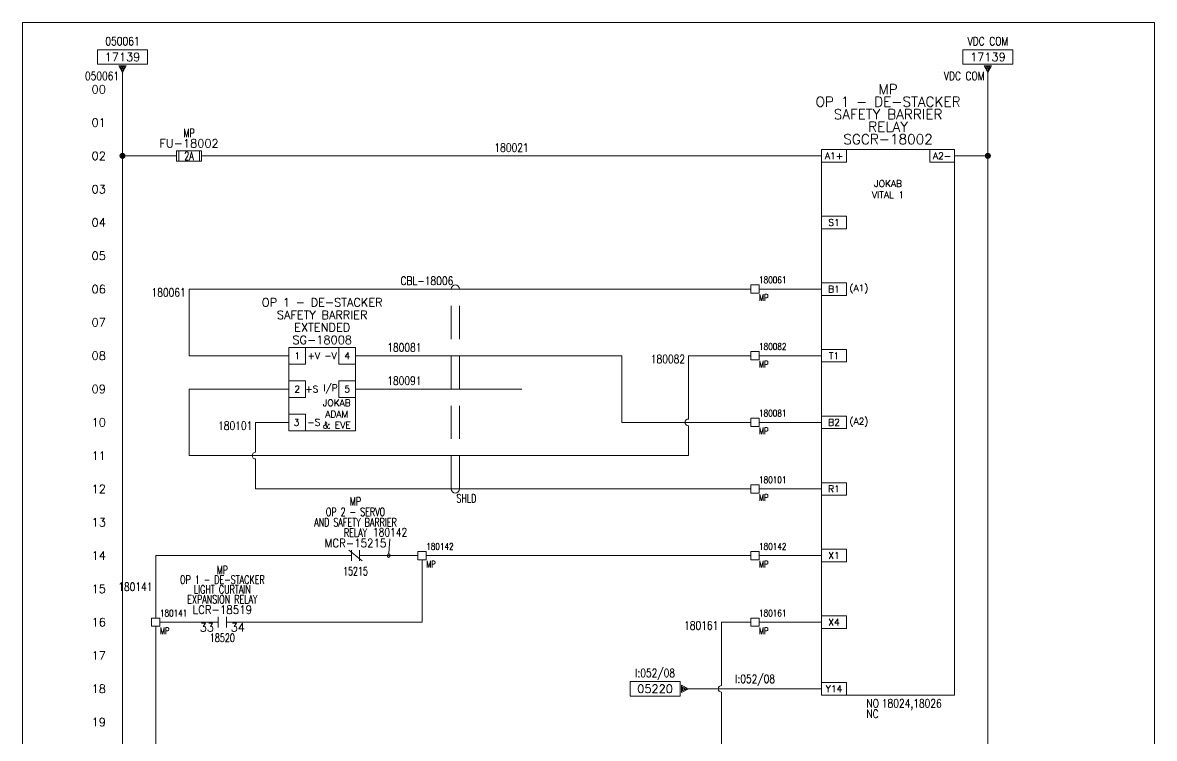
# Model space of a CAD drawing. Header units: inches. Extents: x 0 to 17, y 0 to 23.
# Drawn here: x 0 to 17, y 12.26 to 23 of the extents above; entities that cross this region are included whole.
import ezdxf
from ezdxf.enums import TextEntityAlignment as Align

# ---------------------------------------------------------------- set-up
doc = ezdxf.new("R2010")
doc.units = ezdxf.units.IN
doc.header["$MEASUREMENT"] = 0
doc.linetypes.add('DASHED', pattern=[0.75, 0.5, -0.25])
doc.layers.get('0').update_dxf_attribs({"lineweight": 5})
for name, color, linetype, lineweight in [('DESC', 1, 'Continuous', 5), ('DESCCHILD', 1, 'Continuous', 5), ('LINK', 7, 'DASHED', 5), ('LOC', 252, 'Continuous', 5), ('MISC', 2, 'Continuous', 5), ('SYMS', 7, 'Continuous', 5), ('TAGS', 2, 'Continuous', 5), ('TERMS', 2, 'Continuous', 5), ('Title_Block_Info', 2, 'Continuous', 5), ('WIRENO', 1, 'Continuous', 5), ('WIRES', 7, 'Continuous', 5), ('XREF', 1, 'Continuous', 5), ('XREFCHILD', 1, 'Continuous', 5)]:
    doc.layers.add(name, color=color, linetype=linetype, lineweight=lineweight)
doc.layers.add('WIRENO_DEST', color=1, linetype='Continuous')
doc.styles.get("Standard").update_dxf_attribs({"font": 'romans.shx'})
doc.styles.add('WD', font='romans.shx')

# ---------------------------------------------------------------- blocks, each defined once
blk = doc.blocks.new('WD_MLRH')
at = {"color": 2, "style": 'WD'}
blk.add_attdef('RUNGFIRST', text='', height=0.125, dxfattribs=at).set_placement((-0.25, 0), align=Align.MIDDLE_RIGHT)
at = {"style": 'WD', "flags": 1}
for tag, p in [('RUNGHORV', (-0.25, -0.127)), ('RUNGINC', (-0.25, -0.163)), ('WIRE-START', (-0.25, -0.356)), ('WIREMODE', (-0.25, -0.281)), ('RUNGDIST', (-0.25, -0.2)), ('RUNGCNT', (-0.25, -0.237)), ('WIREFMT', (-0.25, -0.321)), ('WIRE-GSUF', (-0.25, -0.396)), ('PH3SPACE', (-0.25, -0.437))]:
    blk.add_attdef(tag, text='', height=0.025, dxfattribs=at).set_placement(p, align=Align.RIGHT)
blk = doc.blocks.new('TB_P')
at = {"color": 5, "linetype": 'Continuous'}
blk.add_lwpolyline([(0, 0), (17, 0), (17, 23), (0, 23)], close=True, dxfattribs=at)
at = {"color": 2, "linetype": 'Continuous', "style": 'WD', "flags": 1}
for tag, p in [('REV1_NO', (1.734, 3.29)), ('REV1_BY', (7.303, 3.29)), ('REV1_DATE', (9.562, 3.29)), ('REV2_NO', (1.734, 3.04)), ('REV2_BY', (7.303, 3.04)), ('REV2_DATE', (9.562, 3.04)), ('REV3_NO', (1.734, 2.79)), ('REV3_BY', (7.303, 2.79)), ('REV3_DATE', (9.562, 2.79)), ('REV4_NO', (1.734, 2.54)), ('REV4_BY', (7.303, 2.54)), ('REV4_DATE', (9.562, 2.54)), ('REV5_NO', (1.734, 2.29)), ('REV5_BY', (7.303, 2.29)), ('REV5_DATE', (9.562, 2.29)), ('REV6_NO', (1.734, 2.04)), ('REV6_BY', (7.303, 2.04)), ('REV6_DATE', (9.562, 2.04)), ('REV7_NO', (1.734, 1.79)), ('REV7_BY', (7.303, 1.79)), ('REV7_DATE', (9.562, 1.79)), ('REV8_NO', (1.734, 1.54)), ('REV8_BY', (7.303, 1.54)), ('REV8_DATE', (9.562, 1.54)), ('REV9_NO', (1.734, 1.29)), ('REV9_BY', (7.303, 1.29)), ('REV9_DATE', (9.562, 1.29))]:
    blk.add_attdef(tag, text='', height=0.15, dxfattribs=at).set_placement(p, align=Align.MIDDLE_CENTER)
for tag, p in [('REV1_CHANGE', (2.292, 3.29)), ('REV2_CHANGE', (2.292, 3.04)), ('REV3_CHANGE', (2.292, 2.79)), ('REV4_CHANGE', (2.292, 2.54)), ('REV5_CHANGE', (2.292, 2.29)), ('REV6_CHANGE', (2.292, 2.04)), ('REV7_CHANGE', (2.292, 1.79)), ('REV8_CHANGE', (2.292, 1.54)), ('REV9_CHANGE', (2.292, 1.29))]:
    blk.add_attdef(tag, text='', height=0.15, dxfattribs=at).set_placement(p, align=Align.MIDDLE_LEFT)
at = {"layer": 'Title_Block_Info', "ltscale": 0.1}
for tag, p in [('CUSTOMER', (6.842, 0.833)), ('JOB DESCRIPTION LINE', (6.842, 0.5)), ('DRAWING DESCRIPTION', (6.842, 0.167))]:
    blk.add_attdef(tag, text='', height=0.15, dxfattribs=at).set_placement(p, align=Align.MIDDLE_LEFT)
at = {"layer": 'Title_Block_Info', "ltscale": 0.1, "style": 'WD'}
for tag, p in [('JOB #', (12.752, 0.833)), ('SEC. NO.', (14.75, 0.833)), ('SHT. NO.', (16.312, 0.833)), ('NAME', (12.795, 0.5)), ('REV', (16.194, 0.5))]:
    blk.add_attdef(tag, text='', height=0.125, dxfattribs=at).set_placement(p, align=Align.MIDDLE_CENTER)
blk.add_attdef('DATE', text='', height=0.125, dxfattribs=at).set_placement((15.188, 0.5), align=Align.MIDDLE_RIGHT)
blk.add_attdef('FILE NUMBER', text='', height=0.125, dxfattribs=at).set_placement((12.591, 0.167), align=Align.MIDDLE_LEFT)
blk = doc.blocks.new('HFU1')
for p, q in [((-0.188, -0.078), (-0.188, 0.078)), ((-0.188, 0.078), (0.188, 0.078)), ((-0.156, 0.078), (-0.156, -0.078)), ((0.156, 0.078), (0.156, -0.078)), ((0.188, 0.078), (0.188, -0.078)), ((0.188, -0.078), (-0.188, -0.078))]:
    blk.add_line(p, q)
at = {"style": 'WD', "width": 0.7}
for tag, p in [('INST', (0, 0.451)), ('LOC', (0, 0.281))]:
    blk.add_attdef(tag, text='', height=0.125, dxfattribs=at).set_placement(p, align=Align.CENTER)
at = {"style": 'WD'}
blk.add_attdef('TAG1', text='', height=0.125, dxfattribs=at).set_placement((0, 0.125), align=Align.CENTER)
at = {"linetype": 'Continuous', "style": 'WD', "flags": 9}
for tag, p in [('ASSYCODE', (0.157, 0.251)), ('MFG', (0.156, 0.083)), ('CAT', (0.156, 0.102))]:
    blk.add_attdef(tag, text='', height=0.01, dxfattribs=at).set_placement(p, align=Align.CENTER)
at = {"style": 'WD', "width": 0.7}
blk.add_attdef('RATING1', text='', height=0.125, dxfattribs=at).set_placement((0, 0), align=Align.MIDDLE_CENTER)
at = {"style": 'WD'}
for tag, p, flags in [('X4TERM01', (-0.188, 0), 1), ('FAMILY', (0.129, 0.108), 9), ('X1TERM02', (0.188, 0), 1)]:
    blk.add_attdef(tag, p, '', height=0.01, dxfattribs=dict(at, flags=flags))
for tag, p in [('X2LINK', (0, 0.109)), ('X8LINK', (0, -0.109))]:
    blk.add_attdef(tag, p, '', height=0.01, dxfattribs=at)
at = {"linetype": 'Continuous', "style": 'WD', "flags": 8}
blk.add_attdef('TERM01', text='', height=0.125, dxfattribs=at).set_placement((-0.25, -0.031), align=Align.TOP_RIGHT)
blk.add_attdef('TERM02', text='', height=0.125, dxfattribs=at).set_placement((0.25, -0.031), align=Align.TOP_LEFT)
blk = doc.blocks.new('WD_WNH')
at = {"linetype": 'Continuous', "style": 'WD', "width": 0.8}
blk.add_attdef('WIRENO', text='', height=0.125, dxfattribs=at).set_placement((0, 0.0625), align=Align.CENTER)
blk = doc.blocks.new('HCR1_JOKAB_VITAL 1')
for p, q in [((-1, 0.094), (-0.625, 0.094)), ((-1, -0.094), (-1, 0.094)), ((-0.625, 0.094), (-0.625, -0.094)), ((0.625, 0.094), (1, 0.094)), ((0.625, -0.094), (0.625, 0.094)), ((1, 0.094), (1, -0.094)), ((-0.625, -0.094), (-1, -0.094)), ((1, -0.094), (0.625, -0.094)), ((-1, -0.906), (-0.625, -0.906)), ((-1, -1.094), (-1, -0.906)), ((-0.625, -0.906), (-0.625, -1.094)), ((-0.625, -1.094), (-1, -1.094)), ((-1, -1.906), (-0.625, -1.906)), ((-1, -2.094), (-1, -1.906)), ((-0.625, -1.906), (-0.625, -2.094)), ((-0.625, -2.094), (-1, -2.094)), ((-1, -2.906), (-0.625, -2.906)), ((-1, -3.094), (-1, -2.906)), ((-0.625, -2.906), (-0.625, -3.094)), ((-0.625, -3.094), (-1, -3.094)), ((-1, -3.906), (-0.625, -3.906)), ((-1, -4.094), (-1, -3.906)), ((-0.625, -3.906), (-0.625, -4.094)), ((-0.625, -4.094), (-1, -4.094)), ((-1, -4.906), (-0.625, -4.906)), ((-1, -5.094), (-1, -4.906)), ((-0.625, -4.906), (-0.625, -5.094)), ((-0.625, -5.094), (-1, -5.094)), ((-1, -5.906), (-0.625, -5.906)), ((-1, -6.094), (-1, -5.906)), ((-0.625, -5.906), (-0.625, -6.094)), ((-0.625, -6.094), (-1, -6.094)), ((-1, -6.906), (-0.625, -6.906)), ((-1, -7.094), (-1, -6.906)), ((-0.625, -6.906), (-0.625, -7.094)), ((-0.625, -7.094), (-1, -7.094)), ((-1, -7.906), (-0.625, -7.906)), ((-1, -8.094), (-1, -7.906)), ((-0.625, -7.906), (-0.625, -8.094)), ((-0.625, -8.094), (-1, -8.094))]:
    blk.add_line(p, q)
at = {"linetype": 'Continuous'}
blk.add_lwpolyline([(-1, 0.094), (1, 0.094), (1, -8.094), (-1, -8.094)], close=True, dxfattribs=at)
at = {"linetype": 'Continuous', "char_height": 0.1, "attachment_point": 5}
for s, insert, width in [('A1+', (-0.812, 0), 0.328), ('A2-', (0.812, 0), 0.35925), ('JOKAB\\PVITAL 1', (0, -0.5), 0.53125), ('S1', (-0.812, -1), 0.2655), ('B1', (-0.812, -2), 0.32025), ('(A1)', (-0.438, -2), 0.32), ('T1', (-0.812, -3), 0.32), ('B2', (-0.812, -4), 0.32), ('(A2)', (-0.438, -4), 0.32), ('R1', (-0.812, -5), 0.32), ('X1', (-0.812, -6), 0.32), ('X4', (-0.812, -7), 0.32), ('Y14', (-0.812, -8), 0.32)]:
    blk.add_mtext(s, dxfattribs=dict(at, insert=insert, width=width))
at = {"style": 'WD'}
for tag, p in [('LOC', (0, 0.925)), ('DESC1', (0, 0.738)), ('DESC2', (0, 0.55)), ('DESC3', (0, 0.363)), ('TAG1', (0, 0.175))]:
    blk.add_attdef(tag, text='', height=0.15, dxfattribs=at).set_placement(p, align=Align.CENTER)
at = {"style": 'WD', "flags": 1}
for tag, p, height in [('X4TERM01', (-1, 0), 0.005), ('X1TERM02', (1, 0), 0.005), ('FAMILY', (0.6, -0.363), 0.0125), ('MFG', (0.6, -0.441), 0.0125), ('ASSYCODE', (0.6, -0.597), 0.0125), ('X4TERM03', (-1, -1), 0.005), ('X4TERM05', (-1, -2), 0.005), ('X4TERM06', (-1, -3), 0.005), ('X4TERM08', (-1, -4), 0.005), ('X4TERM10', (-1, -5), 0.005), ('X4TERM11', (-1, -6), 0.005), ('X4TERM12', (-1, -7), 0.005), ('MAXNO', (0.044, -7.865), 0.01), ('MAXNC', (0.044, -7.889), 0.01), ('X4TERM13', (-1, -8), 0.005), ('PINLIST', (0.044, -8.053), 0.01)]:
    blk.add_attdef(tag, p, '', height=height, dxfattribs=at)
blk.add_attdef('CAT', text='', height=0.156, dxfattribs=at).set_placement((0, -1.688), align=Align.CENTER)
at = {"style": 'WD', "width": 0.8, "flags": 8}
for tag, p in [('NO', (-0.327, -8.281)), ('NC', (-0.327, -8.438))]:
    blk.add_attdef(tag, p, '', height=0.125, dxfattribs=at)
at = {"style": 'WD', "width": 0.8}
for tag, p in [('XREFNO', (-0.094, -8.281)), ('XREFNC', (-0.094, -8.438))]:
    blk.add_attdef(tag, p, '', height=0.125, dxfattribs=at)
blk = doc.blocks.new('HT0W01')
for p, q in [((-0.062, 0.062), (0.062, 0.062)), ((-0.062, -0.062), (-0.062, 0.062)), ((0.062, 0.062), (0.062, -0.062)), ((0.062, -0.062), (-0.062, -0.062))]:
    blk.add_line(p, q)
at = {"linetype": 'Continuous', "style": 'WD'}
for tag, p, width, flags in [('WIRENO', (0.062, 0.087), 0.8, 8), ('TAGSTRIP', (0.05, -0.297), 0.9, 8), ('CAT', (0.213, -0.406), 0.8, 1)]:
    blk.add_attdef(tag, p, '', height=0.1, dxfattribs=dict(at, width=width, flags=flags))
at = {"style": 'WD', "width": 0.7}
for tag, p in [('INST', (0.062, 0.214)), ('LOC', (0.062, -0.178))]:
    blk.add_attdef(tag, p, '', height=0.1, dxfattribs=at)
at = {"style": 'WD', "flags": 1}
for tag, p, height in [('X4TERM01', (-0.062, 0), 0.01), ('X4TERMDESC01', (-0.055, -0.023), 0.025), ('X2TERMDESC01', (-0.006, 0.029), 0.025), ('X2TERM01', (0, 0.062), 0.01), ('X1TERMDESC01', (0.039, 0.007), 0.025), ('X1TERM01', (0.062, 0), 0.01), ('X8TERM01', (0, -0.062), 0.01), ('X8TERMDESC01', (0, -0.054), 0.025)]:
    blk.add_attdef(tag, p, '', height=height, dxfattribs=at)
at = {"linetype": 'Continuous', "style": 'WD', "width": 0.8, "flags": 1}
blk.add_attdef('MFG', text='', height=0.1, dxfattribs=at).set_placement((0.088, -0.406), align=Align.RIGHT)
at = {"style": 'WD', "width": 0.7, "flags": 1}
blk.add_attdef('ASSYCODE', (0.062, -0.281), '', height=0.01, dxfattribs=at)
blk = doc.blocks.new('WDDOT')
for radius in [0.0375, 0.0234, 0.0116]:
    blk.add_circle((0, 0), radius)
blk = doc.blocks.new('HMISC_CAT1_JOKAB_ADAM_EVE')
at = {"linetype": 'Continuous'}
for points in [[(-0.5, 0.125), (0.5, 0.125), (0.5, -1.125), (-0.5, -1.125)], [(-0.5, -0.125), (-0.25, -0.125), (-0.25, 0.125), (-0.5, 0.125)], [(0.25, -0.125), (0.5, -0.125), (0.5, 0.125), (0.25, 0.125)], [(-0.5, -0.625), (-0.25, -0.625), (-0.25, -0.375), (-0.5, -0.375)], [(0.25, -0.625), (0.5, -0.625), (0.5, -0.375), (0.25, -0.375)], [(-0.5, -1.125), (-0.25, -1.125), (-0.25, -0.875), (-0.5, -0.875)]]:
    blk.add_lwpolyline(points, close=True, dxfattribs=at)
at = {"linetype": 'Continuous', "char_height": 0.1, "attachment_point": 5}
for s, insert, width in [('1', (-0.375, 0), 0.259), ('+V', (-0.125, 0), 0.17175), ('-V', (0.125, 0), 0.172), ('4', (0.375, 0), 0.259), ('2', (-0.375, -0.5), 0.25), ('+S', (-0.156, -0.5), 0.172), ('I/P', (0.125, -0.5), 0.172), ('5', (0.375, -0.5), 0.25), ('JOKAB\\PADAM & EVE', (0.219, -0.875), 0.531), ('3', (-0.387, -1), 0.25), ('-S', (-0.125, -1), 0.172)]:
    blk.add_mtext(s, dxfattribs=dict(at, insert=insert, width=width))
at = {"style": 'WD'}
for tag, p in [('LOC', (0, 0.925)), ('DESC1', (0, 0.738)), ('DESC2', (0, 0.55)), ('DESC3', (0, 0.363)), ('TAG1', (0, 0.175))]:
    blk.add_attdef(tag, text='', height=0.125, dxfattribs=at).set_placement(p, align=Align.CENTER)
at = {"style": 'WD', "flags": 1}
for tag, p, height in [('X4TERM01', (-0.5, 0), 0.005), ('X1TERM25', (0.5, 0), 0.005), ('FAMILY', (0, -0.219), 0.01), ('MFG', (0, -0.219), 0.01), ('ASSYCODE', (0.031, -0.312), 0.01), ('X4TERM02', (-0.5, -0.5), 0.005), ('X1TERM26', (0.5, -0.5), 0.005), ('X4TERM03', (-0.5, -1), 0.005)]:
    blk.add_attdef(tag, p, '', height=height, dxfattribs=at)
blk.add_attdef('CAT', text='', height=0.01, dxfattribs=at).set_placement((0, -0.281), align=Align.CENTER)
blk = doc.blocks.new('WD_WNV')
at = {"linetype": 'Continuous', "style": 'WD', "width": 0.8}
blk.add_attdef('WIRENO', text='', height=0.125, dxfattribs=at).set_placement((-0.05, 0), align=Align.MIDDLE_RIGHT)
blk = doc.blocks.new('HW01_1')
blk.add_line((0.031, 0), (-0.031, 0))
blk.add_arc((0, 0), 0.0625, 360, 180)
at = {"style": 'WD', "width": 0.7, "flags": 1}
for tag, p in [('INST', (0, 0.396)), ('LOC', (0, 0.227))]:
    blk.add_attdef(tag, text='', height=0.125, dxfattribs=at).set_placement(p, align=Align.CENTER)
at = {"style": 'WD', "width": 0.8}
blk.add_attdef('TAG1', text='', height=0.125, dxfattribs=at).set_placement((-0.031, 0.062), align=Align.RIGHT)
at = {"style": 'WD', "width": 0.7, "flags": 1}
for tag, p in [('X2TERMDESC02', (0.016, 0.109)), ('XREF', (0.078, -0.3)), ('DESC1', (0.078, -0.459)), ('DESC2', (0.078, -0.621))]:
    blk.add_attdef(tag, p, '', height=0.125, dxfattribs=at)
at = {"style": 'WD', "width": 0.8}
blk.add_attdef('RATING1', (0.094, 0.062), '', height=0.125, dxfattribs=at)
at = {"style": 'WD'}
for tag, p in [('X8LINKL', (-0.062, 0)), ('X8LINKR', (0.062, 0))]:
    blk.add_attdef(tag, p, '', height=0.01, dxfattribs=at)
at = {"style": 'WD', "flags": 1}
for tag, p in [('X4TERM01', (-0.031, 0)), ('X2TERM02', (0, 0.062)), ('X1TERM01', (0.031, 0)), ('WD_NOTJUMPERED', (0.097, 0.062))]:
    blk.add_attdef(tag, p, '', height=0.01, dxfattribs=at)
at = {"linetype": 'Continuous', "style": 'WD', "flags": 9}
blk.add_attdef('ASSYCODE', text='', height=0.01, dxfattribs=at).set_placement((0.029, 0.042), align=Align.CENTER)
at = {"style": 'WD', "flags": 9}
blk.add_attdef('FAMILY', text='', height=0.01, dxfattribs=at).set_placement((0.023, 0.118), align=Align.CENTER)
at = {"style": 'WD', "width": 0.8, "flags": 1}
blk.add_attdef('MFG', text='', height=0.0938, dxfattribs=at).set_placement((-0.125, -0.031), align=Align.TOP_RIGHT)
blk.add_attdef('CAT', text='', height=0.0938, dxfattribs=at).set_placement((0.031, -0.031), align=Align.TOP_LEFT)
blk = doc.blocks.new('HW02_B')
blk.add_line((0.031, 0), (-0.031, 0))
at = {"style": 'WD', "width": 0.7, "flags": 1}
for tag, p in [('INST', (0, 0.349)), ('LOC', (0, 0.18))]:
    blk.add_attdef(tag, text='', height=0.125, dxfattribs=at).set_placement(p, align=Align.CENTER)
at = {"style": 'WD', "width": 0.8}
blk.add_attdef('TAG2', text='', height=0.125, dxfattribs=at).set_placement((-0.031, 0.031), align=Align.RIGHT)
at = {"style": 'WD', "flags": 1}
for tag, p in [('X4TERM01', (-0.031, 0)), ('X1TERM01', (0.031, 0))]:
    blk.add_attdef(tag, p, '', height=0.01, dxfattribs=at)
at = {"style": 'WD'}
for tag, p in [('X2LINK', (0, 0.125)), ('X8LINK', (0, -0.125))]:
    blk.add_attdef(tag, p, '', height=0.01, dxfattribs=at)
at = {"style": 'WD', "flags": 9}
blk.add_attdef('FAMILY', text='', height=0.01, dxfattribs=at).set_placement((0.023, 0.118), align=Align.CENTER)
at = {"style": 'WD', "width": 0.8}
blk.add_attdef('RATING1', (0.094, 0.031), '', height=0.125, dxfattribs=at)
at = {"style": 'WD', "width": 0.7, "flags": 1}
for tag, p in [('XREF', (0.109, -0.175)), ('DESC1', (0.109, -0.334)), ('DESC2', (0.109, -0.496))]:
    blk.add_attdef(tag, p, '', height=0.125, dxfattribs=at)
blk = doc.blocks.new('HW02_1')
blk.add_line((0.031, 0), (-0.031, 0))
blk.add_arc((0, 0), 0.0625, 180, 0)
at = {"style": 'WD', "width": 0.7, "flags": 1}
for tag, p in [('INST', (0, 0.349)), ('LOC', (0, 0.18))]:
    blk.add_attdef(tag, text='', height=0.125, dxfattribs=at).set_placement(p, align=Align.CENTER)
at = {"style": 'WD', "width": 0.8}
blk.add_attdef('TAG2', text='', height=0.125, dxfattribs=at).set_placement((-0.031, 0.031), align=Align.RIGHT)
at = {"style": 'WD'}
for tag, p in [('X2LINKL', (-0.063, 0)), ('X2LINKR', (0.062, 0))]:
    blk.add_attdef(tag, p, '', height=0.01, dxfattribs=at)
at = {"style": 'WD', "flags": 1}
for tag, p in [('X4TERM01', (-0.031, 0)), ('X1TERM01', (0.031, 0)), ('X8TERM02', (0, -0.063)), ('WD_NOTJUMPERED', (0.097, -0.063))]:
    blk.add_attdef(tag, p, '', height=0.01, dxfattribs=at)
at = {"style": 'WD', "flags": 9}
blk.add_attdef('FAMILY', text='', height=0.01, dxfattribs=at).set_placement((0.023, 0.118), align=Align.CENTER)
at = {"style": 'WD'}
for tag, p, width in [('RATING1', (0.094, 0.031), 0.8), ('X8TERMDESC02', (0.016, -0.204), 0.7)]:
    blk.add_attdef(tag, p, '', height=0.125, dxfattribs=dict(at, width=width))
at = {"style": 'WD', "width": 0.7, "flags": 1}
for tag, p in [('XREF', (0.016, -0.363)), ('DESC1', (0.016, -0.521)), ('DESC2', (0.016, -0.684))]:
    blk.add_attdef(tag, p, '', height=0.125, dxfattribs=at)
blk = doc.blocks.new('HMS22')
at = {"linetype": 'Continuous'}
for p, q in [((-0.1, 0.08), (0.1, -0.08)), ((-0.062, 0.08), (-0.062, -0.08)), ((0.062, 0.08), (0.062, -0.08))]:
    blk.add_line(p, q, dxfattribs=at)
at = {"style": 'WD'}
for tag, width, p in [('LOC', 0.7, (0, 0.75)), ('DESC1', 0.7, (0, 0.594)), ('DESC2', 0.7, (0, 0.437)), ('DESC3', 0.7, (0, 0.281)), ('TAG2', 0.9, (0, 0.125)), ('XREF', 0.7, (0, -0.297)), ('INST', 0.7, (0, -0.438))]:
    blk.add_attdef(tag, text='', height=0.125, dxfattribs=dict(at, width=width)).set_placement(p, align=Align.CENTER)
for tag, p, flags in [('X4TERM01', (-0.062, 0), 1), ('X1TERM02', (0.062, 0), 1), ('FAMILY', (0.097, 0.036), 9), ('CONTACT', (0.097, 0.02), 1)]:
    blk.add_attdef(tag, p, '', height=0.01, dxfattribs=dict(at, flags=flags))
for tag, p in [('X2LINK', (0, 0.125)), ('X8LINK', (0, -0.125))]:
    blk.add_attdef(tag, p, '', height=0.01, dxfattribs=at)
at = {"linetype": 'Continuous', "style": 'WD', "flags": 8}
blk.add_attdef('TERM01', text='', height=0.125, dxfattribs=at).set_placement((-0.125, -0.031), align=Align.TOP_RIGHT)
blk.add_attdef('TERM02', text='', height=0.125, dxfattribs=at).set_placement((0.125, -0.031), align=Align.TOP_LEFT)
blk = doc.blocks.new('HCR21')
at = {"linetype": 'Continuous'}
for p, q in [((-0.062, 0.08), (-0.062, -0.08)), ((0.062, 0.08), (0.062, -0.08))]:
    blk.add_line(p, q, dxfattribs=at)
at = {"style": 'WD'}
for tag, width, p in [('DESC1', 0.7, (0, 0.576)), ('LOC', 0.7, (0, 0.719)), ('DESC2', 0.7, (0, 0.429)), ('DESC3', 0.7, (0, 0.281)), ('TAG2', 0.9, (0, 0.125)), ('XREF', 0.7, (0, -0.297)), ('INST', 0.7, (0, -0.438))]:
    blk.add_attdef(tag, text='', height=0.125, dxfattribs=dict(at, width=width)).set_placement(p, align=Align.CENTER)
for tag, p, flags in [('X4TERM01', (-0.062, 0), 1), ('X1TERM02', (0.062, 0), 1), ('FAMILY', (0.097, 0.053), 9), ('CONTACT', (0.097, 0.036), 1)]:
    blk.add_attdef(tag, p, '', height=0.01, dxfattribs=dict(at, flags=flags))
for tag, p in [('X2LINK', (0, 0.125)), ('X8LINK', (0, -0.125))]:
    blk.add_attdef(tag, p, '', height=0.01, dxfattribs=at)
at = {"linetype": 'Continuous', "style": 'WD', "flags": 8}
blk.add_attdef('TERM01', text='', height=0.125, dxfattribs=at).set_placement((-0.125, -0.016), align=Align.TOP_RIGHT)
blk.add_attdef('TERM02', text='', height=0.125, dxfattribs=at).set_placement((0.125, -0.016), align=Align.TOP_LEFT)
blk = doc.blocks.new('HA2D3')
for p, q in [((-0.125, 0.109), (-0.875, 0.109)), ((-0.875, 0.109), (-0.875, -0.109)), ((-0.125, 0.109), (-0.125, -0.109)), ((-0.102, 0.055), (-0.102, -0.055)), ((0, 0), (-0.102, 0.055)), ((-0.102, -0.055), (0, 0)), ((-0.086, 0.031), (-0.023, 0)), ((-0.086, -0.031), (-0.086, 0.031)), ((-0.023, 0), (-0.086, -0.031)), ((-0.07, 0.008), (-0.055, 0)), ((-0.07, -0.008), (-0.07, 0.008)), ((-0.055, 0), (-0.07, -0.008)), ((-0.875, -0.109), (-0.125, -0.109))]:
    blk.add_line(p, q)
at = {"style": 'WD', "width": 0.8, "flags": 8}
for tag, p in [('DESC1', (-0.5, 0.487)), ('WIRENO', (-0.5, 0.3))]:
    blk.add_attdef(tag, text='', height=0.125, dxfattribs=at).set_placement(p, align=Align.TOP_CENTER)
at = {"style": 'WD'}
blk.add_attdef('XREF', text='', height=0.125, dxfattribs=at).set_placement((-0.5, -0.062), align=Align.CENTER)
at = {"style": 'WD', "flags": 1}
for tag, p in [('SIGCODE', (-0.099, 0.066)), ('X1TERM01', (0, 0))]:
    blk.add_attdef(tag, p, '', height=0.01, dxfattribs=at)
blk = doc.blocks.new('HA2D2')
for p, q in [((0.375, 0.344), (-0.375, 0.344)), ((-0.375, 0.344), (-0.375, 0.125)), ((0.375, 0.125), (0.375, 0.344)), ((-0.375, 0.125), (0.375, 0.125)), ((0.055, 0.102), (-0.055, 0.102)), ((-0.055, 0.102), (0, 0)), ((0, 0.023), (-0.031, 0.086)), ((-0.031, 0.086), (0.031, 0.086)), ((0, 0.055), (-0.008, 0.07)), ((-0.008, 0.07), (0.008, 0.07)), ((0, 0), (0.055, 0.102)), ((0.031, 0.086), (0, 0.023)), ((0.008, 0.07), (0, 0.055))]:
    blk.add_line(p, q)
at = {"style": 'WD', "width": 0.8, "flags": 8}
for tag, p in [('DESC1', (0, 0.722)), ('WIRENO', (0, 0.534))]:
    blk.add_attdef(tag, text='', height=0.125, dxfattribs=at).set_placement(p, align=Align.TOP_CENTER)
at = {"style": 'WD'}
blk.add_attdef('XREF', text='', height=0.125, dxfattribs=at).set_placement((0, 0.172), align=Align.CENTER)
at = {"style": 'WD', "flags": 1}
for tag, p in [('X8TERM01', (0, 0)), ('SIGCODE', (0.088, 0.066))]:
    blk.add_attdef(tag, p, '', height=0.01, dxfattribs=at)

msp = doc.modelspace()

# ---------------------------------------------------------------- linework, layer by layer
at = {"layer": 'LINK'}
for points in [[(6.438, 16), (6.438, 19)], [(6.562, 16), (6.562, 19)]]:
    msp.add_lwpolyline(points, dxfattribs=at)
at = {"layer": 'WIRENO'}
msp.add_lwpolyline([(5.517, 15.249), (5.502, 15.031), (5.486, 15.017), (5.483, 14.986), (5.498, 14.969), (5.514, 14.984), (5.517, 15.015), (5.509, 15.023)], dxfattribs=at)
at = {"layer": 'WIRES'}
for p, q in [((1.5, 22.25), (1.5, 2.25)), ((14.5, 22.25), (14.5, 2.25)), ((1.5, 21), (2.312, 21)), ((2.688, 21), (12, 21)), ((14, 21), (14.5, 21)), ((2.5, 19), (2.5, 18)), ((6.469, 19), (2.5, 19)), ((10.938, 19), (6.531, 19)), ((12, 19), (11.062, 19)), ((2.5, 18), (4, 18)), ((5, 18), (6.469, 18)), ((6.531, 18), (9, 18)), ((9, 18), (9, 17)), ((10, 18), (10, 17.05)), ((10.938, 18), (10, 18)), ((12, 18), (11.062, 18)), ((2.5, 17.5), (4, 17.5)), ((2.5, 16.5), (2.5, 17.5)), ((5, 17.5), (6.469, 17.5)), ((6.531, 17.5), (7.5, 17.5)), ((3.5, 17), (3.5, 16.55)), ((4, 17), (3.5, 17)), ((12, 17), (11.062, 17)), ((9, 17), (10.938, 17)), ((10, 16.95), (10, 16.5)), ((6.469, 16.5), (2.5, 16.5)), ((10, 16.5), (6.531, 16.5)), ((3.5, 16.45), (3.5, 16)), ((3.5, 16), (6.469, 16)), ((6.531, 16), (10.938, 16)), ((12, 16), (11.062, 16)), ((4.938, 15), (2, 15)), ((2, 15), (2, 14.062)), ((5.938, 15), (5.062, 15)), ((10.938, 15), (6.062, 15)), ((12, 15), (11.062, 15)), ((6, 14), (6, 14.937)), ((2.062, 14), (2.938, 14)), ((3.062, 14), (6, 14)), ((10.5, 14), (10.5, 13.05)), ((10.938, 14), (10.5, 14)), ((11.062, 14), (12, 14)), ((2, 11.05), (2, 13.938)), ((12, 13), (10, 13)), ((10.5, 12.95), (10.5, 11.05))]:
    msp.add_line(p, q, dxfattribs=at)
for centre in [(10, 17), (3.5, 16.5), (10.5, 13)]:
    msp.add_arc(centre, 0.05, 90, 270, dxfattribs=at)

# ---------------------------------------------------------------- block references
msp.add_blockref('TB_P', (0, 0))
at = {"layer": 'SYMS'}
ref = msp.add_blockref('HA2D2', (1.5, 22.25), dxfattribs=at)
ref.add_attrib('XREF', '17139', dxfattribs={"layer": 'XREF', "height": 0.125, "style": 'WD'}).set_placement((1.5, 22.422), align=Align.CENTER)
ref.add_attrib('WIRENO', '050061', dxfattribs={"layer": 'WIRENO_DEST', "height": 0.125, "style": 'WD', "width": 0.8, "flags": 8}).set_placement((1.5, 22.784), align=Align.TOP_CENTER)
ref = msp.add_blockref('HA2D2', (14.5, 22.25), dxfattribs=at)
ref.add_attrib('XREF', '17139', dxfattribs={"layer": 'XREF', "height": 0.125, "style": 'WD'}).set_placement((14.5, 22.422), align=Align.CENTER)
ref.add_attrib('WIRENO', 'VDC COM', dxfattribs={"layer": 'WIRENO_DEST', "height": 0.125, "style": 'WD', "width": 0.8, "flags": 8}).set_placement((14.5, 22.784), align=Align.TOP_CENTER)
msp.add_blockref('WD_MLRH', (1.5, 22), dxfattribs=at).add_auto_attribs({'RUNGFIRST': '00'})
ref = msp.add_blockref('HCR1_JOKAB_VITAL 1', (13, 21), dxfattribs=at)
ref.add_attrib('XREFNO', '18024,18026', (12.906, 12.719), dxfattribs={"layer": 'XREF', "height": 0.125, "style": 'WD', "width": 0.8})
ref.add_attrib('NO', 'NO', (12.673, 12.719), dxfattribs={"layer": 'MISC', "height": 0.125, "style": 'WD', "width": 0.8, "flags": 8})
ref.add_attrib('NC', 'NC', (12.673, 12.562), dxfattribs={"layer": 'MISC', "height": 0.125, "style": 'WD', "width": 0.8, "flags": 8})
ref.add_attrib('DESC2', 'SAFETY BARRIER', dxfattribs={"layer": 'DESC', "height": 0.15, "style": 'WD'}).set_placement((13, 21.55), align=Align.CENTER)
ref.add_attrib('TAG1', 'SGCR-18002', dxfattribs={"layer": 'TAGS', "height": 0.15, "style": 'WD'}).set_placement((13, 21.175), align=Align.CENTER)
ref.add_attrib('DESC3', 'RELAY', dxfattribs={"layer": 'DESC', "height": 0.15, "style": 'WD'}).set_placement((13, 21.363), align=Align.CENTER)
ref.add_attrib('DESC1', 'OP 1 - DE-STACKER', dxfattribs={"layer": 'DESC', "height": 0.15, "style": 'WD'}).set_placement((13, 21.738), align=Align.CENTER)
ref.add_attrib('LOC', 'MP', dxfattribs={"layer": 'LOC', "height": 0.15, "style": 'WD'}).set_placement((13, 21.925), align=Align.CENTER)
ref = msp.add_blockref('HFU1', (2.5, 21), dxfattribs=at)
ref.add_attrib('TAG1', 'FU-18002', dxfattribs={"layer": 'TAGS', "height": 0.125, "style": 'WD'}).set_placement((2.5, 21.125), align=Align.CENTER)
ref.add_attrib('LOC', 'MP', dxfattribs={"layer": 'LOC', "height": 0.125, "style": 'WD', "width": 0.7}).set_placement((2.5, 21.281), align=Align.CENTER)
ref.add_attrib('RATING1', '2A', dxfattribs={"layer": 'MISC', "height": 0.125, "style": 'WD', "width": 0.7}).set_placement((2.5, 21), align=Align.MIDDLE_CENTER)
for name, p in [('WDDOT', (1.5, 21)), ('WDDOT', (14.5, 21)), ('HW02_B', (6.5, 18)), ('HW02_B', (6.5, 17.5)), ('HW02_B', (6.5, 16.5))]:
    msp.add_blockref(name, p, dxfattribs=at)
ref = msp.add_blockref('HW01_1', (6.5, 19), dxfattribs=at)
ref.add_attrib('TAG1', 'CBL-18006', dxfattribs={"layer": 'TAGS', "height": 0.125, "style": 'WD', "width": 0.8}).set_placement((6.469, 19.062), align=Align.RIGHT)
ref = msp.add_blockref('HT0W01', (11, 19), dxfattribs=at)
ref.add_attrib('WIRENO', '180061', (11.062, 19.087), dxfattribs={"layer": 'WIRENO', "linetype": 'Continuous', "height": 0.1, "style": 'WD', "width": 0.8, "flags": 8})
ref.add_attrib('LOC', 'MP', (11.062, 18.822), dxfattribs={"layer": 'LOC', "height": 0.1, "style": 'WD', "width": 0.7})
ref = msp.add_blockref('HMISC_CAT1_JOKAB_ADAM_EVE', (4.5, 18), dxfattribs=at)
ref.add_attrib('DESC2', 'SAFETY BARRIER', dxfattribs={"layer": 'DESC', "height": 0.125, "style": 'WD'}).set_placement((4.5, 18.55), align=Align.CENTER)
ref.add_attrib('TAG1', 'SG-18008', dxfattribs={"layer": 'TAGS', "height": 0.125, "style": 'WD'}).set_placement((4.5, 18.175), align=Align.CENTER)
ref.add_attrib('DESC3', 'EXTENDED', dxfattribs={"layer": 'DESC', "height": 0.125, "style": 'WD'}).set_placement((4.5, 18.363), align=Align.CENTER)
ref.add_attrib('DESC1', 'OP 1 - DE-STACKER', dxfattribs={"layer": 'DESC', "height": 0.125, "style": 'WD'}).set_placement((4.5, 18.738), align=Align.CENTER)
ref = msp.add_blockref('HT0W01', (11, 18), dxfattribs=at)
ref.add_attrib('WIRENO', '180082', (11.062, 18.087), dxfattribs={"layer": 'WIRENO', "linetype": 'Continuous', "height": 0.1, "style": 'WD', "width": 0.8, "flags": 8})
ref.add_attrib('LOC', 'MP', (11.062, 17.822), dxfattribs={"layer": 'LOC', "height": 0.1, "style": 'WD', "width": 0.7})
ref = msp.add_blockref('HT0W01', (11, 17), dxfattribs=at)
ref.add_attrib('WIRENO', '180081', (11.062, 17.087), dxfattribs={"layer": 'WIRENO', "linetype": 'Continuous', "height": 0.1, "style": 'WD', "width": 0.8, "flags": 8})
ref.add_attrib('LOC', 'MP', (11.062, 16.822), dxfattribs={"layer": 'LOC', "height": 0.1, "style": 'WD', "width": 0.7})
ref = msp.add_blockref('HT0W01', (11, 16), dxfattribs=at)
ref.add_attrib('WIRENO', '180101', (11.062, 16.087), dxfattribs={"layer": 'WIRENO', "linetype": 'Continuous', "height": 0.1, "style": 'WD', "width": 0.8, "flags": 8})
ref.add_attrib('LOC', 'MP', (11.062, 15.822), dxfattribs={"layer": 'LOC', "height": 0.1, "style": 'WD', "width": 0.7})
ref = msp.add_blockref('HW02_1', (6.5, 16), dxfattribs=at)
ref.add_attrib('X8TERMDESC02', 'SHLD', (6.516, 15.796), dxfattribs={"layer": 'MISC', "height": 0.125, "style": 'WD', "width": 0.7})
ref = msp.add_blockref('HMS22', (5, 15), dxfattribs=at)
ref.add_attrib('TAG2', 'MCR-15215', dxfattribs={"layer": 'TAGS', "height": 0.125, "style": 'WD', "width": 0.9}).set_placement((5, 15.125), align=Align.CENTER)
ref.add_attrib('XREF', '15215', dxfattribs={"layer": 'XREFCHILD', "height": 0.125, "style": 'WD', "width": 0.7}).set_placement((5, 14.703), align=Align.CENTER)
ref.add_attrib('DESC1', 'OP 2 - SERVO', dxfattribs={"layer": 'DESCCHILD', "height": 0.125, "style": 'WD', "width": 0.7}).set_placement((5, 15.594), align=Align.CENTER)
ref.add_attrib('DESC2', 'AND SAFETY BARRIER', dxfattribs={"layer": 'DESCCHILD', "height": 0.125, "style": 'WD', "width": 0.7}).set_placement((5, 15.437), align=Align.CENTER)
ref.add_attrib('LOC', 'MP', dxfattribs={"layer": 'LOC', "height": 0.125, "style": 'WD', "width": 0.7}).set_placement((5, 15.75), align=Align.CENTER)
ref.add_attrib('DESC3', 'RELAY', dxfattribs={"layer": 'DESCCHILD', "height": 0.125, "style": 'WD', "width": 0.7}).set_placement((5, 15.281), align=Align.CENTER)
ref = msp.add_blockref('HT0W01', (6, 15), dxfattribs=at)
ref.add_attrib('WIRENO', '180142', (6.062, 15.087), dxfattribs={"layer": 'WIRENO', "linetype": 'Continuous', "height": 0.1, "style": 'WD', "width": 0.8, "flags": 8})
ref.add_attrib('LOC', 'MP', (6.062, 14.822), dxfattribs={"layer": 'LOC', "height": 0.1, "style": 'WD', "width": 0.7})
ref = msp.add_blockref('HT0W01', (11, 15), dxfattribs=at)
ref.add_attrib('WIRENO', '180142', (11.062, 15.087), dxfattribs={"layer": 'WIRENO', "linetype": 'Continuous', "height": 0.1, "style": 'WD', "width": 0.8, "flags": 8})
ref.add_attrib('LOC', 'MP', (11.062, 14.822), dxfattribs={"layer": 'LOC', "height": 0.1, "style": 'WD', "width": 0.7})
ref = msp.add_blockref('HCR21', (3, 14), dxfattribs=at)
ref.add_attrib('TAG2', 'LCR-18519', dxfattribs={"layer": 'TAGS', "height": 0.125, "style": 'WD', "width": 0.9}).set_placement((3, 14.125), align=Align.CENTER)
ref.add_attrib('DESC1', 'OP 1 - DE-STACKER', dxfattribs={"layer": 'DESCCHILD', "height": 0.125, "style": 'WD', "width": 0.7}).set_placement((3, 14.576), align=Align.CENTER)
ref.add_attrib('DESC2', 'LIGHT CURTAIN', dxfattribs={"layer": 'DESCCHILD', "height": 0.125, "style": 'WD', "width": 0.7}).set_placement((3, 14.429), align=Align.CENTER)
ref.add_attrib('XREF', '18520', dxfattribs={"layer": 'XREFCHILD', "height": 0.125, "style": 'WD', "width": 0.7}).set_placement((3, 13.703), align=Align.CENTER)
ref.add_attrib('TERM01', '33', dxfattribs={"layer": 'TERMS', "linetype": 'Continuous', "height": 0.125, "style": 'WD', "flags": 8}).set_placement((2.875, 13.984), align=Align.TOP_RIGHT)
ref.add_attrib('TERM02', '34', dxfattribs={"layer": 'TERMS', "linetype": 'Continuous', "height": 0.125, "style": 'WD', "flags": 8}).set_placement((3.125, 13.984), align=Align.TOP_LEFT)
ref.add_attrib('LOC', 'MP', dxfattribs={"layer": 'LOC', "height": 0.125, "style": 'WD', "width": 0.7}).set_placement((3, 14.719), align=Align.CENTER)
ref.add_attrib('DESC3', 'EXPANSION RELAY', dxfattribs={"layer": 'DESCCHILD', "height": 0.125, "style": 'WD', "width": 0.7}).set_placement((3, 14.281), align=Align.CENTER)
ref = msp.add_blockref('HT0W01', (2, 14), dxfattribs=at)
ref.add_attrib('WIRENO', '180141', (2.062, 14.087), dxfattribs={"layer": 'WIRENO', "linetype": 'Continuous', "height": 0.1, "style": 'WD', "width": 0.8, "flags": 8})
ref.add_attrib('LOC', 'MP', (2.062, 13.822), dxfattribs={"layer": 'LOC', "height": 0.1, "style": 'WD', "width": 0.7})
ref = msp.add_blockref('HT0W01', (11, 14), dxfattribs=at)
ref.add_attrib('WIRENO', '180161', (11.062, 14.087), dxfattribs={"layer": 'WIRENO', "linetype": 'Continuous', "height": 0.1, "style": 'WD', "width": 0.8, "flags": 8})
ref.add_attrib('LOC', 'MP', (11.062, 13.822), dxfattribs={"layer": 'LOC', "height": 0.1, "style": 'WD', "width": 0.7})
ref = msp.add_blockref('HA2D3', (10, 13), dxfattribs=at)
ref.add_attrib('XREF', '05220', dxfattribs={"layer": 'XREF', "height": 0.125, "style": 'WD'}).set_placement((9.5, 12.938), align=Align.CENTER)
ref.add_attrib('WIRENO', 'I:052/08', dxfattribs={"layer": 'WIRENO_DEST', "height": 0.125, "style": 'WD', "width": 0.8, "flags": 8}).set_placement((9.5, 13.3), align=Align.TOP_CENTER)
at = {"layer": 'WIRENO'}
ref = msp.add_blockref('WD_WNV', (1.5, 22.2), dxfattribs=at)
ref.add_attrib('WIRENO', '050061', dxfattribs={"linetype": 'Continuous', "height": 0.125, "style": 'WD', "width": 0.8}).set_placement((1.45, 22.2), align=Align.MIDDLE_RIGHT)
ref = msp.add_blockref('WD_WNV', (14.5, 22.2), dxfattribs=at)
ref.add_attrib('WIRENO', 'VDC COM', dxfattribs={"linetype": 'Continuous', "height": 0.125, "style": 'WD', "width": 0.8}).set_placement((14.45, 22.2), align=Align.MIDDLE_RIGHT)
ref = msp.add_blockref('WD_WNH', (7.344, 21), dxfattribs=at)
ref.add_attrib('WIRENO', '180021', dxfattribs={"linetype": 'Continuous', "height": 0.125, "style": 'WD', "width": 0.8}).set_placement((7.344, 21.062), align=Align.CENTER)
ref = msp.add_blockref('WD_WNV', (2.5, 18.95), dxfattribs=at)
ref.add_attrib('WIRENO', '180061', dxfattribs={"linetype": 'Continuous', "height": 0.125, "style": 'WD', "width": 0.8}).set_placement((2.45, 18.95), align=Align.MIDDLE_RIGHT)
ref = msp.add_blockref('WD_WNH', (5.734, 18), dxfattribs=at)
ref.add_attrib('WIRENO', '180081', dxfattribs={"linetype": 'Continuous', "height": 0.125, "style": 'WD', "width": 0.8}).set_placement((5.734, 18.062), align=Align.CENTER)
ref = msp.add_blockref('WD_WNV', (10, 17.95), dxfattribs=at)
ref.add_attrib('WIRENO', '180082', dxfattribs={"linetype": 'Continuous', "height": 0.125, "style": 'WD', "width": 0.8}).set_placement((9.95, 17.95), align=Align.MIDDLE_RIGHT)
ref = msp.add_blockref('WD_WNH', (5.734, 17.5), dxfattribs=at)
ref.add_attrib('WIRENO', '180091', dxfattribs={"linetype": 'Continuous', "height": 0.125, "style": 'WD', "width": 0.8}).set_placement((5.734, 17.562), align=Align.CENTER)
ref = msp.add_blockref('WD_WNV', (3.5, 16.95), dxfattribs=at)
ref.add_attrib('WIRENO', '180101', dxfattribs={"linetype": 'Continuous', "height": 0.125, "style": 'WD', "width": 0.8}).set_placement((3.45, 16.95), align=Align.MIDDLE_RIGHT)
ref = msp.add_blockref('WD_WNH', (5.5, 15), dxfattribs=at)
ref.add_attrib('WIRENO', '180142', dxfattribs={"linetype": 'Continuous', "height": 0.125, "style": 'WD', "width": 0.8}).set_placement((5.52, 15.287), align=Align.CENTER)
ref = msp.add_blockref('WD_WNV', (2, 14.531), dxfattribs=at)
ref.add_attrib('WIRENO', '180141', dxfattribs={"linetype": 'Continuous', "height": 0.125, "style": 'WD', "width": 0.8}).set_placement((1.95, 14.531), align=Align.MIDDLE_RIGHT)
ref = msp.add_blockref('WD_WNV', (10.5, 13.95), dxfattribs=at)
ref.add_attrib('WIRENO', '180161', dxfattribs={"linetype": 'Continuous', "height": 0.125, "style": 'WD', "width": 0.8}).set_placement((10.45, 13.95), align=Align.MIDDLE_RIGHT)
ref = msp.add_blockref('WD_WNH', (11, 13), dxfattribs=at)
ref.add_attrib('WIRENO', 'I:052/08', dxfattribs={"linetype": 'Continuous', "height": 0.125, "style": 'WD', "width": 0.8}).set_placement((11.002, 13.087), align=Align.CENTER)

# ---------------------------------------------------------------- texts
at = {"layer": 'SYMS', "color": 2, "style": 'WD'}
for s, p in [('01', (1.25, 21.5)), ('02', (1.25, 21)), ('03', (1.25, 20.5)), ('04', (1.25, 20)), ('05', (1.25, 19.5)), ('06', (1.25, 19)), ('07', (1.25, 18.5)), ('08', (1.25, 18)), ('09', (1.25, 17.5)), ('10', (1.25, 17)), ('11', (1.25, 16.5)), ('12', (1.25, 16)), ('13', (1.25, 15.5)), ('14', (1.25, 15)), ('15', (1.25, 14.5)), ('16', (1.25, 14)), ('17', (1.25, 13.5)), ('18', (1.25, 13)), ('19', (1.25, 12.5))]:
    msp.add_text(s, height=0.125, dxfattribs=at).set_placement(p, align=Align.MIDDLE_RIGHT)

doc.saveas('drawing.dxf')
